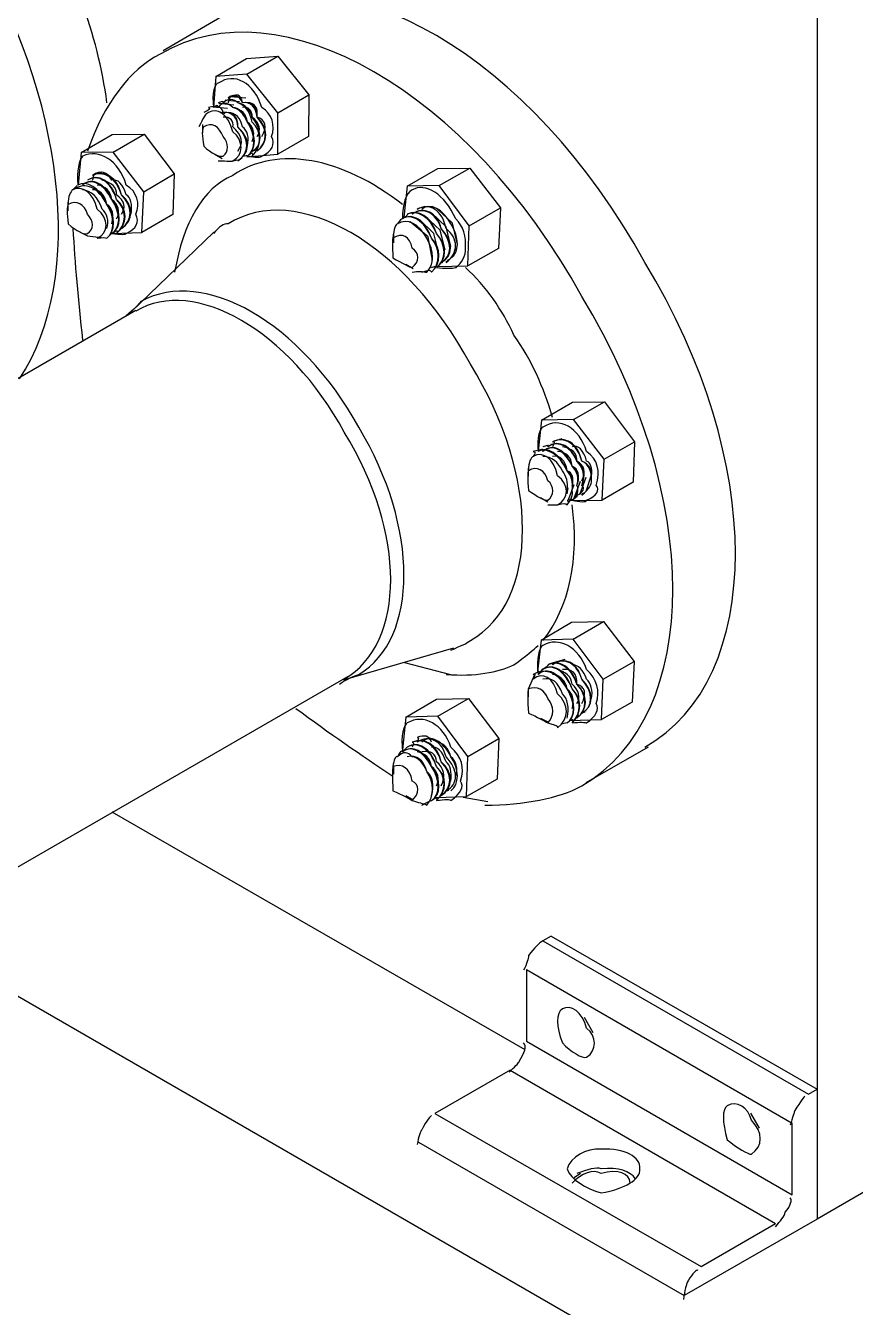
# Model space of a CAD drawing. Header units: inches. Extents: x 0.3 to 33.8, y 15.5 to 37.1.
# Drawn here: x 22.104 to 22.988, y 24.774 to 26.14 of the extents above; entities that cross this region are included whole.
import ezdxf

# ---------------------------------------------------------------- set-up
doc = ezdxf.new("R2010")
doc.units = ezdxf.units.IN
doc.header["$MEASUREMENT"] = 0

# ---------------------------------------------------------------- blocks, each defined once
blk = doc.blocks.new('60298_1')
at = {"transparency": 33554687}
for points in [[(22.9471, 28.6803), (22.9471, 24.8681)], [(22.25, 26.1137), (22.3166, 26.1524)], [(22.3062, 26.0858), (22.3388, 26.1049)], [(22.3388, 26.1049), (22.3723, 26.1075)], [(22.3393, 26.0884), (22.3723, 26.1075)], [(22.3723, 26.1075), (22.4054, 26.0662)], [(22.3062, 26.0858), (22.3037, 26.0533)], [(22.3393, 26.0884), (22.3062, 26.0858)], [(22.3723, 26.0471), (22.3393, 26.0884)], [(22.3383, 26.0626), (22.3223, 26.0641)], [(22.3223, 26.0641), (22.3223, 26.0641)], [(22.3269, 26.0667), (22.3269, 26.0667)], [(22.3723, 26.0471), (22.4054, 26.0662)], [(22.4054, 26.0662), (22.4049, 26.0218)], [(22.3186, 26.0517), (22.3031, 26.0533)], [(22.3031, 26.0533), (22.3031, 26.0533)], [(22.3254, 26.0554), (22.3093, 26.0569)], [(22.3093, 26.0569), (22.3093, 26.0569)], [(22.3315, 26.059), (22.3161, 26.0605)], [(22.3161, 26.0605), (22.3161, 26.0605)], [(22.3223, 26.0497), (22.3223, 26.0497)], [(22.329, 26.0533), (22.329, 26.0533)], [(22.3352, 26.0569), (22.3352, 26.0569)], [(22.3419, 26.0605), (22.3419, 26.0605)], [(22.3161, 26.0461), (22.3099, 26.0481)], [(22.3723, 26.0032), (22.3723, 26.0471)], [(22.1627, 26.0048), (22.1957, 26.0239)], [(22.1957, 26.0239), (22.2298, 26.0244)], [(22.1968, 26.0053), (22.2298, 26.0244)], [(22.2298, 26.0244), (22.2618, 25.982)], [(22.2923, 26.0259), (22.2923, 26.0347)], [(22.3538, 26.0099), (22.3538, 26.0099)], [(22.4049, 26.0218), (22.3723, 26.0032)], [(22.1627, 26.0048), (22.1596, 25.9702)], [(22.1968, 26.0053), (22.1627, 26.0048)], [(22.2293, 25.9629), (22.1968, 26.0053)], [(22.3052, 26.0032), (22.313, 25.9986)], [(22.3341, 25.9991), (22.3341, 25.9991)], [(22.3377, 26.0011), (22.3377, 26.0011)], [(22.3393, 26.0001), (22.3723, 26.0032)], [(22.3408, 26.0027), (22.3408, 26.0027)], [(22.347, 26.0063), (22.347, 26.0063)], [(22.1777, 25.981), (22.1777, 25.981)], [(22.1787, 25.9815), (22.1787, 25.9815)], [(22.1844, 25.9846), (22.1844, 25.9846)], [(22.1844, 25.9846), (22.1844, 25.9846)], [(22.2293, 25.9629), (22.2618, 25.982)], [(22.2618, 25.982), (22.2603, 25.9387)], [(22.5102, 25.9691), (22.5428, 25.9877)], [(22.5428, 25.9877), (22.5768, 25.9882)], [(22.5443, 25.9696), (22.5768, 25.9882)], [(22.5768, 25.9882), (22.6094, 25.9459)], [(22.1586, 25.9696), (22.1539, 25.965)], [(22.1596, 25.9702), (22.1596, 25.9702)], [(22.1653, 25.9733), (22.1653, 25.9733)], [(22.1658, 25.9738), (22.1658, 25.9738)], [(22.1715, 25.9769), (22.1715, 25.9769)], [(22.1725, 25.9774), (22.1725, 25.9774)], [(22.5102, 25.9691), (22.5066, 25.9361)], [(22.5443, 25.9696), (22.5102, 25.9691)], [(22.5763, 25.9268), (22.5443, 25.9696)], [(22.2272, 25.9196), (22.2293, 25.9629)], [(22.1487, 25.9428), (22.1487, 25.9516)], [(22.519, 25.9433), (22.519, 25.9433)], [(22.5376, 25.9474), (22.5252, 25.9464)], [(22.5257, 25.9469), (22.5257, 25.9469)], [(22.5288, 25.9485), (22.5288, 25.9485)], [(22.5515, 25.9257), (22.536, 25.9407)], [(22.5582, 25.9294), (22.5422, 25.9449)], [(22.5763, 25.9268), (22.6094, 25.9459)], [(22.6094, 25.9459), (22.6073, 25.9025)], [(22.2102, 25.9273), (22.2102, 25.9273)], [(22.2603, 25.9387), (22.2272, 25.9196)], [(22.5061, 25.9356), (22.5061, 25.9356)], [(22.5128, 25.9397), (22.5128, 25.9397)], [(22.5324, 25.9149), (22.5133, 25.9309)], [(22.5386, 25.9185), (22.5231, 25.9335)], [(22.5453, 25.9221), (22.5293, 25.9371)], [(22.5634, 25.9082), (22.5582, 25.9294)], [(22.5748, 25.8839), (22.5763, 25.9268)], [(22.1617, 25.9201), (22.1694, 25.9159)], [(22.1694, 25.9159), (22.1839, 25.9144)], [(22.1906, 25.9159), (22.1906, 25.9159)], [(22.1952, 25.9185), (22.2272, 25.9196)], [(22.1973, 25.9196), (22.1973, 25.9196)], [(22.2035, 25.9232), (22.2035, 25.9232)], [(22.2159, 25.8349), (22.3042, 25.9201)], [(22.4958, 25.9087), (22.4958, 25.9175)], [(22.5371, 25.8901), (22.5324, 25.9149)], [(22.5438, 25.8973), (22.5386, 25.9185)], [(22.5505, 25.901), (22.5453, 25.9221)], [(22.5567, 25.9046), (22.5515, 25.9257)], [(22.6073, 25.9025), (22.5748, 25.8839)], [(22.5087, 25.886), (22.5164, 25.8813)], [(22.5438, 25.8855), (22.5438, 25.8855)], [(22.5505, 25.8891), (22.5505, 25.8891)], [(22.5567, 25.8927), (22.5567, 25.8927)], [(22.5376, 25.8813), (22.5376, 25.8813)], [(22.5402, 25.8834), (22.5402, 25.8834)], [(22.5407, 25.8834), (22.5748, 25.8839)], [(21.2259, 25.2622), (22.221, 25.8369)], [(22.1673, 25.8059), (22.1673, 25.8059)], [(22.6533, 25.7197), (22.6863, 25.7388)], [(22.6863, 25.7388), (22.7204, 25.7393)], [(22.6874, 25.7202), (22.7204, 25.7393)], [(22.7204, 25.7393), (22.7524, 25.6965)], [(22.6533, 25.7197), (22.6497, 25.6867)], [(22.6874, 25.7202), (22.6533, 25.7197)], [(22.7199, 25.6779), (22.6874, 25.7202)], [(22.6631, 25.6944), (22.6631, 25.6944)], [(22.675, 25.6996), (22.6682, 25.6975)], [(22.6693, 25.698), (22.6693, 25.698)], [(22.6724, 25.6996), (22.6724, 25.6996)], [(22.7199, 25.6779), (22.7524, 25.6965)], [(22.7524, 25.6965), (22.7509, 25.6536)], [(22.6502, 25.6867), (22.6502, 25.6867)], [(22.6564, 25.6908), (22.6564, 25.6908)], [(22.6393, 25.6598), (22.6393, 25.6686)], [(22.7178, 25.6345), (22.7199, 25.6779)], [(22.6879, 25.6366), (22.6946, 25.6546)], [(22.6941, 25.6402), (22.7008, 25.6588)], [(22.7008, 25.6438), (22.707, 25.6624)], [(22.7509, 25.6536), (22.7178, 25.6345)], [(22.6806, 25.6412), (22.6817, 25.6474)], [(22.6812, 25.6329), (22.6879, 25.651)], [(22.6941, 25.6402), (22.6941, 25.6402)], [(22.7008, 25.6438), (22.7008, 25.6438)], [(22.6522, 25.6371), (22.66, 25.6324)], [(22.6812, 25.6329), (22.6812, 25.6329)], [(22.6832, 25.6345), (22.6832, 25.6345)], [(22.6837, 25.634), (22.7178, 25.6345)], [(22.6879, 25.6366), (22.6879, 25.6366)], [(22.6528, 25.4853), (22.6853, 25.5044)], [(22.6853, 25.5044), (22.7194, 25.5049)], [(22.6868, 25.4863), (22.7194, 25.5049)], [(22.7194, 25.5049), (22.7519, 25.4625)], [(22.4421, 25.4429), (22.5598, 25.477)], [(22.6528, 25.4853), (22.6491, 25.4517)], [(22.6868, 25.4863), (22.6528, 25.4853)], [(22.7189, 25.4434), (22.6868, 25.4863)], [(22.6781, 25.4646), (22.6657, 25.461)], [(22.6693, 25.4636), (22.6693, 25.4636)], [(22.6729, 25.4651), (22.6729, 25.4651)], [(22.7189, 25.4434), (22.7519, 25.4625)], [(22.7519, 25.4625), (22.7498, 25.4192)], [(22.5071, 25.4615), (22.5562, 25.4486)], [(22.6502, 25.4522), (22.6502, 25.4522)], [(22.6564, 25.4558), (22.6564, 25.4558)], [(22.6631, 25.4594), (22.6631, 25.4594)], [(20.9331, 24.5728), (22.4467, 25.4465)], [(22.6455, 25.4476), (22.6393, 25.4336)], [(22.7173, 25.4006), (22.7189, 25.4434)], [(22.5087, 25.4031), (22.5412, 25.4222)], [(22.5412, 25.4222), (22.5753, 25.4228)], [(22.5428, 25.4042), (22.5753, 25.4228)], [(22.5753, 25.4228), (22.6078, 25.3804)], [(22.6393, 25.4248), (22.6393, 25.4336)], [(22.6966, 25.4078), (22.6997, 25.4088)], [(22.7008, 25.4093), (22.7008, 25.4093)], [(22.7498, 25.4192), (22.7173, 25.4006)], [(22.5087, 25.4031), (22.5051, 25.3685)], [(22.5428, 25.4042), (22.5087, 25.4031)], [(22.5748, 25.3613), (22.5428, 25.4042)], [(22.6522, 25.4021), (22.66, 25.398)], [(22.6739, 25.3959), (22.6806, 25.3975)], [(22.6812, 25.398), (22.6812, 25.398)], [(22.6832, 25.3995), (22.7173, 25.4006)], [(22.6837, 25.4), (22.6868, 25.4011)], [(22.6879, 25.4016), (22.6879, 25.4016)], [(22.6905, 25.4037), (22.6935, 25.4052)], [(22.6941, 25.4057), (22.6941, 25.4057)], [(22.5257, 25.3804), (22.5257, 25.3804)], [(22.5304, 25.383), (22.5304, 25.383)], [(22.5748, 25.3613), (22.6078, 25.3804)], [(22.6078, 25.3804), (22.6058, 25.337)], [(22.5061, 25.3691), (22.5061, 25.3691)], [(22.5128, 25.3732), (22.5128, 25.3732)], [(22.519, 25.3768), (22.519, 25.3768)], [(22.7008, 25.3334), (22.7674, 25.3716)], [(22.5732, 25.3185), (22.5748, 25.3613)], [(22.4958, 25.3422), (22.4958, 25.351)], [(22.5567, 25.3262), (22.5567, 25.3262)], [(22.6058, 25.337), (22.5732, 25.3185)], [(22.5087, 25.3195), (22.5164, 25.3148)], [(22.5376, 25.3148), (22.5376, 25.3148)], [(22.5407, 25.3174), (22.5732, 25.3185)], [(22.5438, 25.319), (22.5438, 25.319)], [(22.5505, 25.3226), (22.5505, 25.3226)], [(22.5696, 25.3179), (22.5959, 25.3133)], [(22.6357, 25.0484), (22.1957, 25.3019)], [(21.9752, 25.1749), (24.1958, 23.8926)], [(22.6636, 25.1697), (22.6548, 25.1646)], [(22.6548, 25.1646), (22.9378, 25.0014)], [(22.6636, 25.1697), (22.9471, 25.0065)], [(22.6373, 25.1341), (22.9203, 24.9704)], [(22.6373, 25.1341), (22.6373, 25.0577)], [(22.6987, 25.0835), (22.708, 25.067)], [(22.6373, 25.0577), (22.9203, 24.894)], [(22.6197, 25.0267), (22.5397, 24.9807)], [(22.6197, 25.0267), (22.9027, 24.8635)], [(22.9471, 25.0065), (22.9471, 24.8681), (22.8051, 24.7866)], [(22.9378, 25.0014), (22.9471, 25.0065)], [(22.5397, 24.9807), (22.8232, 24.8175), (22.9027, 24.8635)], [(22.8758, 24.9812), (22.8851, 24.9652)], [(22.9203, 24.894), (22.9203, 24.9704)], [(22.5221, 24.9503), (22.8051, 24.7866)], [(23.071, 24.9399), (22.9471, 24.8681)], [(22.6946, 24.9167), (22.6879, 24.912)]]:
    blk.add_lwpolyline(points, dxfattribs=at)
for points, knots in [([(22.1901, 26.0579), (22.1807, 26.131), (22.1522, 26.2044), (22.1126, 26.2697), (21.9882, 26.4885), (21.7865, 26.6049), (21.6582, 26.533)], [0, 0, 0, 0, 1, 1, 1, 2, 2, 2, 2]), ([(22.0971, 25.7636), (22.1681, 25.8721), (22.1457, 26.062), (22.0455, 26.2335), (21.9217, 26.4501), (21.7199, 26.5665), (21.591, 26.4917), (21.5595, 26.4739), (21.5327, 26.4385), (21.5136, 26.3884)], [0, 0, 0, 0, 1, 1, 1, 2, 2, 2, 3, 3, 3, 3]), ([(22.7633, 25.3711), (22.892, 25.4439), (22.892, 25.6768), (22.7633, 25.8875), (22.6431, 26.1079), (22.4414, 26.2243), (22.314, 26.1509)], [0, 0, 0, 0, 1, 1, 1, 2, 2, 2, 2]), ([(22.5928, 25.3092), (22.6355, 25.3096), (22.6711, 25.3164), (22.6961, 25.3298), (22.8254, 25.4055), (22.8254, 25.6384), (22.6961, 25.8514), (22.5766, 26.0694), (22.3748, 26.1859), (22.2469, 26.1096), (22.2143, 26.0932), (22.1874, 26.0576), (22.1694, 26.0063)], [0, 0, 0, 0, 1, 1, 1, 2, 2, 2, 3, 3, 3, 4, 4, 4, 4]), ([(22.3656, 26.0218), (22.3697, 26.0339), (22.3662, 26.0457), (22.3553, 26.0528), (22.347, 26.079), (22.326, 26.0911), (22.3088, 26.0786), (22.3051, 26.079), (22.3017, 26.0678), (22.3037, 26.0528)], [0, 0, 0, 0, 1, 1, 1, 2, 2, 2, 3, 3, 3, 3]), ([(22.3346, 26.0579), (22.3335, 26.067), (22.3275, 26.0682), (22.3192, 26.0631), (22.3221, 26.0651), (22.3211, 26.0641), (22.3192, 26.0579)], [0, 0, 0, 0, 1, 1, 1, 2, 2, 2, 2]), ([(22.3346, 26.0579), (22.3316, 26.0659), (22.326, 26.0664), (22.3192, 26.0631), (22.3209, 26.0635), (22.32, 26.0628), (22.3192, 26.0579)], [0, 0, 0, 0, 1, 1, 1, 2, 2, 2, 2]), ([(22.3088, 25.996), (22.3188, 25.9958), (22.3241, 25.9953), (22.3243, 25.996), (22.3361, 26.0022), (22.3361, 26.0174), (22.3243, 26.027), (22.3199, 26.0455), (22.3068, 26.0531), (22.2985, 26.0476), (22.2948, 26.0462), (22.2926, 26.0413), (22.2882, 26.0321)], [0, 0, 0, 0, 1, 1, 1, 2, 2, 2, 3, 3, 3, 4, 4, 4, 4]), ([(22.314, 26.0476), (22.3123, 26.0547), (22.3067, 26.0553), (22.2985, 26.0528), (22.3007, 26.0518), (22.2992, 26.0502), (22.2933, 26.0476)], [0, 0, 0, 0, 1, 1, 1, 2, 2, 2, 2]), ([(22.3243, 26.0528), (22.3187, 26.0584), (22.3131, 26.059), (22.3088, 26.0528), (22.308, 26.0561), (22.3072, 26.0554), (22.3037, 26.0528)], [0, 0, 0, 0, 1, 1, 1, 2, 2, 2, 2]), ([(22.3295, 26.0579), (22.3252, 26.0621), (22.3196, 26.0627), (22.314, 26.0579), (22.3145, 26.0598), (22.3136, 26.0591), (22.3088, 26.0579)], [0, 0, 0, 0, 1, 1, 1, 2, 2, 2, 2]), ([(22.3346, 26.0011), (22.3383, 26.0015), (22.3393, 26.0019), (22.3398, 26.0011), (22.3489, 26.0074), (22.3489, 26.0236), (22.3398, 26.0373), (22.3361, 26.0457), (22.3305, 26.0517), (22.3243, 26.0528)], [0, 0, 0, 0, 1, 1, 1, 2, 2, 2, 3, 3, 3, 3]), ([(22.3398, 26.0011), (22.3497, 26.0079), (22.3497, 26.024), (22.3398, 26.0373), (22.3369, 26.0462), (22.3313, 26.0521), (22.3243, 26.0528)], [0, 0, 0, 0, 1, 1, 1, 2, 2, 2, 2]), ([(22.345, 26.0166), (22.3483, 26.0247), (22.3463, 26.0325), (22.3398, 26.0373), (22.3387, 26.0457), (22.334, 26.0507), (22.3243, 26.0528)], [0, 0, 0, 0, 1, 1, 1, 2, 2, 2, 2]), ([(22.3398, 26.0011), (22.3447, 26.0052), (22.3458, 26.0056), (22.345, 26.0011), (22.3553, 26.0111), (22.3553, 26.0273), (22.345, 26.0373), (22.3425, 26.0494), (22.3369, 26.0554), (22.3295, 26.0579)], [0, 0, 0, 0, 1, 1, 1, 2, 2, 2, 3, 3, 3, 3]), ([(22.345, 26.0063), (22.3561, 26.0116), (22.3561, 26.0277), (22.345, 26.0425), (22.3434, 26.0499), (22.3377, 26.0558), (22.3295, 26.0579)], [0, 0, 0, 0, 1, 1, 1, 2, 2, 2, 2]), ([(22.3501, 26.0063), (22.3626, 26.0153), (22.3626, 26.0315), (22.3501, 26.0425), (22.3498, 26.0536), (22.3442, 26.0596), (22.3346, 26.0579)], [0, 0, 0, 0, 1, 1, 1, 2, 2, 2, 2]), ([(22.345, 26.0063), (22.3512, 26.0089), (22.3522, 26.0093), (22.3501, 26.0063), (22.3618, 26.0148), (22.3618, 26.031), (22.3501, 26.0425), (22.349, 26.0531), (22.3434, 26.0591), (22.3346, 26.0579)], [0, 0, 0, 0, 1, 1, 1, 2, 2, 2, 3, 3, 3, 3]), ([(22.3501, 26.0218), (22.3547, 26.0284), (22.3528, 26.0363), (22.345, 26.0425), (22.3452, 26.0494), (22.3404, 26.0544), (22.3346, 26.0528)], [0, 0, 0, 0, 1, 1, 1, 2, 2, 2, 2]), ([(22.3553, 26.0218), (22.3612, 26.0322), (22.3592, 26.04), (22.3501, 26.0425), (22.3516, 26.0532), (22.3469, 26.0582), (22.3398, 26.0579)], [0, 0, 0, 0, 1, 1, 1, 2, 2, 2, 2]), ([(22.3295, 25.996), (22.3433, 26.0041), (22.3433, 26.0203), (22.3295, 26.0321), (22.3305, 26.0425), (22.3249, 26.0484), (22.314, 26.0476)], [0, 0, 0, 0, 1, 1, 1, 2, 2, 2, 2]), ([(22.3243, 25.996), (22.3298, 25.9971), (22.332, 25.9976), (22.3295, 25.996), (22.3425, 26.0037), (22.3425, 26.0198), (22.3295, 26.0321), (22.3297, 26.042), (22.324, 26.0479), (22.314, 26.0476)], [0, 0, 0, 0, 1, 1, 1, 2, 2, 2, 3, 3, 3, 3]), ([(22.3295, 26.0063), (22.3361, 26.0141), (22.3343, 26.0236), (22.3243, 26.0321), (22.3259, 26.0383), (22.3211, 26.0433), (22.314, 26.0425)], [0, 0, 0, 0, 1, 1, 1, 2, 2, 2, 2]), ([(22.3398, 26.0115), (22.3419, 26.021), (22.3399, 26.0288), (22.3346, 26.0321), (22.3323, 26.042), (22.3275, 26.047), (22.3192, 26.0476)], [0, 0, 0, 0, 1, 1, 1, 2, 2, 2, 2]), ([(22.314, 26.0011), (22.3099, 25.9995), (22.3016, 26.0043), (22.2933, 26.0115), (22.2913, 26.0221), (22.2913, 26.0317), (22.2933, 26.0321), (22.3016, 26.0376), (22.3099, 26.0328), (22.314, 26.0218), (22.3201, 26.0151), (22.3201, 26.0055), (22.314, 26.0011)], [0, 0, 0, 0, 1, 1, 1, 2, 2, 2, 3, 3, 3, 4, 4, 4, 4]), ([(22.3398, 26.0011), (22.3479, 25.9994), (22.3547, 25.9993), (22.3553, 26.0011), (22.3662, 26.0059), (22.3697, 26.0136), (22.3656, 26.0218)], [0, 0, 0, 0, 1, 1, 1, 2, 2, 2, 2]), ([(22.221, 25.9392), (22.2259, 25.9504), (22.2224, 25.9629), (22.2107, 25.9702), (22.2028, 25.9968), (22.1818, 26.009), (22.1642, 26.0011), (22.1607, 25.9968), (22.1574, 25.9851), (22.1591, 25.9702)], [0, 0, 0, 0, 1, 1, 1, 2, 2, 2, 3, 3, 3, 3]), ([(22.5051, 25.9495), (22.44, 25.9997), (22.3725, 26.0128), (22.3243, 25.9805), (22.2924, 25.9666), (22.2713, 25.9304), (22.2623, 25.8772)], [0, 0, 0, 0, 1, 1, 1, 2, 2, 2, 2]), ([(22.1952, 25.9753), (22.1905, 25.9846), (22.1838, 25.9864), (22.1746, 25.9805), (22.1774, 25.9826), (22.176, 25.981), (22.1746, 25.9753)], [0, 0, 0, 0, 1, 1, 1, 2, 2, 2, 2]), ([(22.2055, 25.9237), (22.2189, 25.9323), (22.2189, 25.9485), (22.2055, 25.9598), (22.2016, 25.9784), (22.1876, 25.9865), (22.1746, 25.9805)], [0, 0, 0, 0, 1, 1, 1, 2, 2, 2, 2]), ([(22.2055, 25.9237), (22.2075, 25.9259), (22.2085, 25.9263), (22.2055, 25.9237), (22.2181, 25.9319), (22.2181, 25.948), (22.2055, 25.9598), (22.2008, 25.978), (22.1868, 25.9861), (22.1746, 25.9805)], [0, 0, 0, 0, 1, 1, 1, 2, 2, 2, 3, 3, 3, 3]), ([(22.1797, 25.9134), (22.1861, 25.9142), (22.1883, 25.9147), (22.1901, 25.9134), (22.1988, 25.9207), (22.1988, 25.9369), (22.1901, 25.9495), (22.1815, 25.9668), (22.1675, 25.9749), (22.1539, 25.965)], [0, 0, 0, 0, 1, 1, 1, 2, 2, 2, 3, 3, 3, 3]), ([(22.1901, 25.9134), (22.1996, 25.9212), (22.1996, 25.9374), (22.1901, 25.9495), (22.1823, 25.9673), (22.1683, 25.9754), (22.1591, 25.9702)], [0, 0, 0, 0, 1, 1, 1, 2, 2, 2, 2]), ([(22.1952, 25.9185), (22.206, 25.9249), (22.206, 25.9411), (22.1952, 25.9547), (22.1887, 25.971), (22.1747, 25.9791), (22.1642, 25.9702)], [0, 0, 0, 0, 1, 1, 1, 2, 2, 2, 2]), ([(22.1901, 25.9134), (22.1946, 25.9185), (22.1956, 25.9189), (22.1952, 25.9185), (22.2052, 25.9244), (22.2052, 25.9406), (22.1952, 25.9547), (22.1879, 25.9705), (22.1739, 25.9786), (22.1642, 25.9702)], [0, 0, 0, 0, 1, 1, 1, 2, 2, 2, 3, 3, 3, 3]), ([(22.2004, 25.9185), (22.2125, 25.9286), (22.2125, 25.9448), (22.2004, 25.9547), (22.1952, 25.9747), (22.1812, 25.9828), (22.1694, 25.9753)], [0, 0, 0, 0, 1, 1, 1, 2, 2, 2, 2]), ([(22.1952, 25.9185), (22.201, 25.9222), (22.2021, 25.9226), (22.2004, 25.9185), (22.2116, 25.9281), (22.2116, 25.9443), (22.2004, 25.9547), (22.1944, 25.9743), (22.1804, 25.9823), (22.1694, 25.9753)], [0, 0, 0, 0, 1, 1, 1, 2, 2, 2, 3, 3, 3, 3]), ([(22.2004, 25.934), (22.2046, 25.9418), (22.2026, 25.9496), (22.1952, 25.9547), (22.1944, 25.9638), (22.1886, 25.9694), (22.1797, 25.9702)], [0, 0, 0, 0, 1, 1, 1, 2, 2, 2, 2]), ([(22.2055, 25.9392), (22.211, 25.9455), (22.2091, 25.9533), (22.2004, 25.9598), (22.2009, 25.9675), (22.1951, 25.9731), (22.1849, 25.9753)], [0, 0, 0, 0, 1, 1, 1, 2, 2, 2, 2]), ([(22.2159, 25.9392), (22.2175, 25.9492), (22.2155, 25.957), (22.2107, 25.9598), (22.2073, 25.9713), (22.2015, 25.9769), (22.1952, 25.9753)], [0, 0, 0, 0, 1, 1, 1, 2, 2, 2, 2]), ([(22.5722, 25.903), (22.5733, 25.9144), (22.5698, 25.927), (22.5619, 25.934), (22.5502, 25.9609), (22.5292, 25.973), (22.5154, 25.965), (22.5084, 25.961), (22.505, 25.9501), (22.5051, 25.934)], [0, 0, 0, 0, 1, 1, 1, 2, 2, 2, 3, 3, 3, 3]), ([(22.1797, 25.9134), (22.1924, 25.9193), (22.1924, 25.9345), (22.1797, 25.9443), (22.1762, 25.9625), (22.1631, 25.9701), (22.1539, 25.965), (22.1511, 25.9632), (22.1489, 25.9584), (22.1487, 25.9495)], [0, 0, 0, 0, 1, 1, 1, 2, 2, 2, 3, 3, 3, 3]), ([(22.1901, 25.9237), (22.1924, 25.9312), (22.1906, 25.9407), (22.1849, 25.9443), (22.1807, 25.9579), (22.1733, 25.9641), (22.1642, 25.965)], [0, 0, 0, 0, 1, 1, 1, 2, 2, 2, 2]), ([(22.1952, 25.9288), (22.1982, 25.9381), (22.1962, 25.9459), (22.1901, 25.9495), (22.188, 25.9601), (22.1822, 25.9657), (22.1746, 25.965)], [0, 0, 0, 0, 1, 1, 1, 2, 2, 2, 2]), ([(22.1694, 25.9185), (22.1662, 25.9166), (22.1579, 25.9214), (22.1487, 25.9288), (22.1476, 25.9391), (22.1476, 25.9487), (22.1487, 25.9495), (22.1579, 25.9547), (22.1662, 25.9499), (22.1694, 25.9392), (22.1764, 25.9321), (22.1764, 25.9225), (22.1694, 25.9185)], [0, 0, 0, 0, 1, 1, 1, 2, 2, 2, 3, 3, 3, 4, 4, 4, 4]), ([(22.5567, 25.4744), (22.5672, 25.479), (22.5739, 25.4818), (22.5774, 25.4847), (22.6515, 25.5266), (22.6515, 25.6604), (22.5774, 25.7791), (22.5086, 25.9078), (22.3928, 25.9747), (22.3192, 25.9288), (22.3152, 25.9299), (22.3094, 25.9255), (22.3037, 25.9185)], [0, 0, 0, 0, 1, 1, 1, 2, 2, 2, 3, 3, 3, 4, 4, 4, 4]), ([(22.5412, 25.9185), (22.5348, 25.9362), (22.5208, 25.9443), (22.5102, 25.9392), (22.5112, 25.9387), (22.5104, 25.938), (22.5051, 25.934)], [0, 0, 0, 0, 1, 1, 1, 2, 2, 2, 2]), ([(22.5464, 25.9237), (22.5413, 25.9399), (22.5273, 25.948), (22.5154, 25.9392), (22.5177, 25.9424), (22.5168, 25.9418), (22.5154, 25.9392)], [0, 0, 0, 0, 1, 1, 1, 2, 2, 2, 2]), ([(22.5515, 25.9237), (22.5477, 25.9436), (22.5337, 25.9517), (22.5206, 25.9443), (22.5241, 25.9462), (22.5232, 25.9455), (22.5206, 25.9443)], [0, 0, 0, 0, 1, 1, 1, 2, 2, 2, 2]), ([(22.1952, 25.9185), (22.2044, 25.9173), (22.2108, 25.9173), (22.2107, 25.9185), (22.2216, 25.9236), (22.2251, 25.9306), (22.221, 25.9392)], [0, 0, 0, 0, 1, 1, 1, 2, 2, 2, 2]), ([(22.5154, 25.8772), (22.522, 25.8785), (22.5273, 25.878), (22.5309, 25.8772), (22.5393, 25.8849), (22.5393, 25.9001), (22.5309, 25.9134), (22.5231, 25.9282), (22.51, 25.9358), (22.4999, 25.9288), (22.498, 25.9288), (22.4958, 25.924), (22.4947, 25.9134)], [0, 0, 0, 0, 1, 1, 1, 2, 2, 2, 3, 3, 3, 4, 4, 4, 4]), ([(22.536, 25.9134), (22.5284, 25.9325), (22.5144, 25.9405), (22.5051, 25.934), (22.5039, 25.9345), (22.5024, 25.9328), (22.4999, 25.9288)], [0, 0, 0, 0, 1, 1, 1, 2, 2, 2, 2]), ([(22.5154, 25.8824), (22.5131, 25.8822), (22.5048, 25.887), (22.4947, 25.8927), (22.4945, 25.9048), (22.4945, 25.9144), (22.4947, 25.9134), (22.5048, 25.9203), (22.5131, 25.9155), (22.5154, 25.903), (22.5233, 25.8977), (22.5233, 25.8881), (22.5154, 25.8824)], [0, 0, 0, 0, 1, 1, 1, 2, 2, 2, 3, 3, 3, 4, 4, 4, 4]), ([(22.5257, 25.8772), (22.533, 25.8798), (22.5352, 25.8803), (22.536, 25.8772), (22.5457, 25.8864), (22.5457, 25.9025), (22.536, 25.9134)], [0, 0, 0, 0, 1, 1, 1, 2, 2, 2, 2]), ([(22.536, 25.8824), (22.5415, 25.8841), (22.5425, 25.8845), (22.5412, 25.8824), (22.5521, 25.8901), (22.5521, 25.9062), (22.5412, 25.9185)], [0, 0, 0, 0, 1, 1, 1, 2, 2, 2, 2]), ([(22.5464, 25.8875), (22.5479, 25.8879), (22.549, 25.8882), (22.5464, 25.8875), (22.5585, 25.8938), (22.5585, 25.91), (22.5464, 25.9237)], [0, 0, 0, 0, 1, 1, 1, 2, 2, 2, 2]), ([(22.5515, 25.8875), (22.5544, 25.8916), (22.5554, 25.892), (22.5515, 25.8875), (22.565, 25.8975), (22.565, 25.9137), (22.5515, 25.9237)], [0, 0, 0, 0, 1, 1, 1, 2, 2, 2, 2]), ([(22.5412, 25.8824), (22.5506, 25.8813), (22.5578, 25.8811), (22.5619, 25.8824), (22.569, 25.8876), (22.5725, 25.8946), (22.5722, 25.903)], [0, 0, 0, 0, 1, 1, 1, 2, 2, 2, 2]), ([(22.6651, 25.7223), (22.6554, 25.7555), (22.6423, 25.7839), (22.6238, 25.8101), (22.6115, 25.8372), (22.5942, 25.8619), (22.5722, 25.8824)], [0, 0, 0, 0, 1, 1, 1, 2, 2, 2, 2]), ([(22.4379, 25.4383), (22.4463, 25.4442), (22.4532, 25.447), (22.4586, 25.4486), (22.5227, 25.4871), (22.5227, 25.6053), (22.4586, 25.712), (22.3965, 25.8239), (22.2942, 25.8829), (22.2262, 25.8462), (22.2247, 25.8428), (22.2188, 25.8382), (22.2107, 25.8307)], [0, 0, 0, 0, 1, 1, 1, 2, 2, 2, 3, 3, 3, 4, 4, 4, 4]), ([(22.4431, 25.4434), (22.509, 25.4829), (22.509, 25.5994), (22.4431, 25.7068), (22.3845, 25.8149), (22.2837, 25.8731), (22.221, 25.8359)], [0, 0, 0, 0, 1, 1, 1, 2, 2, 2, 2]), ([(22.7116, 25.65), (22.7165, 25.6653), (22.713, 25.6778), (22.7013, 25.6861), (22.6934, 25.7117), (22.6724, 25.7239), (22.6548, 25.712), (22.6516, 25.7119), (22.6482, 25.7009), (22.6497, 25.6861)], [0, 0, 0, 0, 1, 1, 1, 2, 2, 2, 3, 3, 3, 3]), ([(22.6961, 25.65), (22.7001, 25.661), (22.6977, 25.6689), (22.691, 25.6758), (22.685, 25.691), (22.6709, 25.6991), (22.66, 25.6913), (22.6614, 25.6936), (22.6605, 25.6929), (22.6548, 25.6913)], [0, 0, 0, 0, 1, 1, 1, 2, 2, 2, 3, 3, 3, 3]), ([(22.6961, 25.65), (22.7009, 25.6615), (22.6986, 25.6693), (22.691, 25.6758), (22.6858, 25.6915), (22.6718, 25.6996), (22.66, 25.6913)], [0, 0, 0, 0, 1, 1, 1, 2, 2, 2, 2]), ([(22.7065, 25.6551), (22.7073, 25.6652), (22.705, 25.673), (22.6961, 25.6758), (22.6922, 25.6952), (22.6782, 25.7033), (22.6651, 25.6965)], [0, 0, 0, 0, 1, 1, 1, 2, 2, 2, 2]), ([(22.7065, 25.6551), (22.7065, 25.6647), (22.7042, 25.6726), (22.6961, 25.6758), (22.6914, 25.6947), (22.6774, 25.7028), (22.6651, 25.6965), (22.6678, 25.6973), (22.6669, 25.6966), (22.6651, 25.6913)], [0, 0, 0, 0, 1, 1, 1, 2, 2, 2, 3, 3, 3, 3]), ([(22.66, 25.6293), (22.6657, 25.6296), (22.671, 25.6291), (22.6703, 25.6293), (22.683, 25.636), (22.683, 25.6512), (22.6703, 25.6603), (22.6668, 25.6793), (22.6537, 25.6869), (22.6445, 25.681), (22.6417, 25.68), (22.6395, 25.6751), (22.6393, 25.6655)], [0, 0, 0, 0, 1, 1, 1, 2, 2, 2, 3, 3, 3, 4, 4, 4, 4]), ([(22.6858, 25.6448), (22.6872, 25.6536), (22.6849, 25.6614), (22.6806, 25.6655), (22.6721, 25.6836), (22.6581, 25.6917), (22.6445, 25.6861), (22.6476, 25.6856), (22.6461, 25.684), (22.6445, 25.681)], [0, 0, 0, 0, 1, 1, 1, 2, 2, 2, 3, 3, 3, 3]), ([(22.691, 25.65), (22.6936, 25.6573), (22.6913, 25.6651), (22.6858, 25.6706), (22.6785, 25.6873), (22.6645, 25.6954), (22.6548, 25.6861), (22.6549, 25.6898), (22.6541, 25.6892), (22.6497, 25.6861)], [0, 0, 0, 0, 1, 1, 1, 2, 2, 2, 3, 3, 3, 3]), ([(22.6858, 25.6448), (22.688, 25.654), (22.6857, 25.6619), (22.6806, 25.6655), (22.6729, 25.684), (22.6589, 25.6921), (22.6497, 25.6861)], [0, 0, 0, 0, 1, 1, 1, 2, 2, 2, 2]), ([(22.691, 25.65), (22.6944, 25.6578), (22.6921, 25.6656), (22.6858, 25.6706), (22.6793, 25.6878), (22.6653, 25.6958), (22.6548, 25.6861)], [0, 0, 0, 0, 1, 1, 1, 2, 2, 2, 2]), ([(22.6806, 25.6448), (22.6817, 25.6534), (22.6797, 25.66), (22.6755, 25.6655), (22.6713, 25.6746), (22.6639, 25.6809), (22.6548, 25.681)], [0, 0, 0, 0, 1, 1, 1, 2, 2, 2, 2]), ([(22.6858, 25.65), (22.6881, 25.6571), (22.6862, 25.6637), (22.6806, 25.6655), (22.6786, 25.6769), (22.6728, 25.6825), (22.6651, 25.681)], [0, 0, 0, 0, 1, 1, 1, 2, 2, 2, 2]), ([(22.691, 25.65), (22.6946, 25.6608), (22.6926, 25.6674), (22.6858, 25.6706), (22.685, 25.6806), (22.6792, 25.6862), (22.6703, 25.6861)], [0, 0, 0, 0, 1, 1, 1, 2, 2, 2, 2]), ([(22.6961, 25.6551), (22.701, 25.6645), (22.6991, 25.6711), (22.691, 25.6758), (22.6914, 25.6843), (22.6857, 25.6899), (22.6755, 25.6913)], [0, 0, 0, 0, 1, 1, 1, 2, 2, 2, 2]), ([(22.7065, 25.6603), (22.7075, 25.6682), (22.7055, 25.6748), (22.7013, 25.6758), (22.6979, 25.688), (22.6921, 25.6936), (22.6858, 25.6913)], [0, 0, 0, 0, 1, 1, 1, 2, 2, 2, 2]), ([(22.66, 25.6345), (22.6568, 25.6333), (22.6485, 25.6381), (22.6393, 25.6448), (22.6382, 25.6559), (22.6382, 25.6655), (22.6393, 25.6655), (22.6485, 25.6714), (22.6568, 25.6666), (22.66, 25.6551), (22.667, 25.6489), (22.667, 25.6393), (22.66, 25.6345)], [0, 0, 0, 0, 1, 1, 1, 2, 2, 2, 3, 3, 3, 4, 4, 4, 4]), ([(22.6961, 25.6397), (22.6981, 25.6427), (22.6991, 25.6431), (22.6961, 25.6397), (22.7042, 25.646), (22.7065, 25.6512), (22.7065, 25.6551)], [0, 0, 0, 0, 1, 1, 1, 2, 2, 2, 2]), ([(22.6703, 25.6293), (22.6767, 25.6309), (22.6789, 25.6314), (22.6806, 25.6293), (22.6849, 25.6349), (22.6872, 25.64), (22.6858, 25.6448)], [0, 0, 0, 0, 1, 1, 1, 2, 2, 2, 2]), ([(22.6806, 25.6345), (22.6852, 25.6353), (22.6862, 25.6357), (22.6858, 25.6345), (22.6913, 25.6386), (22.6936, 25.6437), (22.691, 25.65)], [0, 0, 0, 0, 1, 1, 1, 2, 2, 2, 2]), ([(22.6858, 25.6345), (22.6916, 25.639), (22.6927, 25.6394), (22.691, 25.6397), (22.6977, 25.6423), (22.7001, 25.6475), (22.6961, 25.65)], [0, 0, 0, 0, 1, 1, 1, 2, 2, 2, 2]), ([(22.6858, 25.6345), (22.6938, 25.6322), (22.701, 25.6319), (22.7013, 25.6345), (22.7122, 25.6384), (22.7157, 25.6455), (22.7116, 25.65)], [0, 0, 0, 0, 1, 1, 1, 2, 2, 2, 2]), ([(22.5515, 25.4486), (22.5827, 25.4463), (22.6066, 25.4508), (22.6238, 25.4589), (22.6362, 25.468), (22.6448, 25.475), (22.6497, 25.4796)], [0, 0, 0, 0, 1, 1, 1, 2, 2, 2, 2]), ([(22.7116, 25.4176), (22.7158, 25.431), (22.7123, 25.4436), (22.7013, 25.4538), (22.6928, 25.4775), (22.6717, 25.4896), (22.6548, 25.4796), (22.6508, 25.4775), (22.6474, 25.4663), (22.6497, 25.4486)], [0, 0, 0, 0, 1, 1, 1, 2, 2, 2, 3, 3, 3, 3]), ([(22.6961, 25.4073), (22.7095, 25.4144), (22.7095, 25.4306), (22.6961, 25.4434), (22.6922, 25.4605), (22.6782, 25.4686), (22.6651, 25.4589)], [0, 0, 0, 0, 1, 1, 1, 2, 2, 2, 2]), ([(22.6961, 25.4073), (22.7087, 25.414), (22.7087, 25.4301), (22.6961, 25.4434), (22.6914, 25.4601), (22.6774, 25.4682), (22.6651, 25.4589), (22.6678, 25.4626), (22.6669, 25.4619), (22.6651, 25.4589)], [0, 0, 0, 0, 1, 1, 1, 2, 2, 2, 3, 3, 3, 3]), ([(22.6806, 25.3969), (22.6894, 25.4028), (22.6894, 25.419), (22.6806, 25.4331), (22.6721, 25.4489), (22.6581, 25.457), (22.6445, 25.4486), (22.6476, 25.451), (22.6461, 25.4493), (22.6445, 25.4434)], [0, 0, 0, 0, 1, 1, 1, 2, 2, 2, 3, 3, 3, 3]), ([(22.6858, 25.3969), (22.6958, 25.4065), (22.6958, 25.4227), (22.6858, 25.4331), (22.6785, 25.4526), (22.6645, 25.4607), (22.6548, 25.4538), (22.6549, 25.4552), (22.6541, 25.4545), (22.6497, 25.4486)], [0, 0, 0, 0, 1, 1, 1, 2, 2, 2, 3, 3, 3, 3]), ([(22.6806, 25.3969), (22.6902, 25.4033), (22.6902, 25.4195), (22.6806, 25.4331), (22.6729, 25.4494), (22.6589, 25.4575), (22.6497, 25.4486)], [0, 0, 0, 0, 1, 1, 1, 2, 2, 2, 2]), ([(22.691, 25.4021), (22.7022, 25.4103), (22.7022, 25.4264), (22.691, 25.4383), (22.685, 25.4564), (22.6709, 25.4645), (22.66, 25.4589), (22.6614, 25.4589), (22.6605, 25.4582), (22.6548, 25.4538)], [0, 0, 0, 0, 1, 1, 1, 2, 2, 2, 3, 3, 3, 3]), ([(22.6858, 25.3969), (22.6966, 25.407), (22.6966, 25.4232), (22.6858, 25.4331), (22.6793, 25.4531), (22.6653, 25.4612), (22.6548, 25.4538)], [0, 0, 0, 0, 1, 1, 1, 2, 2, 2, 2]), ([(22.691, 25.4021), (22.703, 25.4107), (22.703, 25.4269), (22.691, 25.4383), (22.6858, 25.4568), (22.6718, 25.4649), (22.66, 25.4589)], [0, 0, 0, 0, 1, 1, 1, 2, 2, 2, 2]), ([(22.6858, 25.4124), (22.6888, 25.4202), (22.6868, 25.428), (22.6806, 25.4331), (22.6786, 25.4422), (22.6728, 25.4478), (22.6651, 25.4486)], [0, 0, 0, 0, 1, 1, 1, 2, 2, 2, 2]), ([(22.691, 25.4176), (22.6952, 25.4239), (22.6932, 25.4317), (22.6858, 25.4383), (22.685, 25.4459), (22.6792, 25.4515), (22.6703, 25.4538)], [0, 0, 0, 0, 1, 1, 1, 2, 2, 2, 2]), ([(22.6961, 25.4176), (22.7016, 25.4276), (22.6997, 25.4354), (22.691, 25.4383), (22.6914, 25.4497), (22.6857, 25.4553), (22.6755, 25.4538)], [0, 0, 0, 0, 1, 1, 1, 2, 2, 2, 2]), ([(22.7065, 25.4228), (22.7081, 25.4313), (22.7061, 25.4391), (22.7013, 25.4434), (22.6979, 25.4534), (22.6921, 25.459), (22.6858, 25.4589)], [0, 0, 0, 0, 1, 1, 1, 2, 2, 2, 2]), ([(22.66, 25.3969), (22.6657, 25.395), (22.671, 25.3945), (22.6703, 25.3918), (22.683, 25.4014), (22.683, 25.4166), (22.6703, 25.4279), (22.6668, 25.4447), (22.6537, 25.4522), (22.6445, 25.4434)], [0, 0, 0, 0, 1, 1, 1, 2, 2, 2, 3, 3, 3, 3]), ([(22.6806, 25.4021), (22.683, 25.4133), (22.6812, 25.4228), (22.6755, 25.4279), (22.6713, 25.44), (22.6639, 25.4463), (22.6548, 25.4434)], [0, 0, 0, 0, 1, 1, 1, 2, 2, 2, 2]), ([(22.66, 25.3969), (22.6568, 25.3987), (22.6485, 25.4035), (22.6393, 25.4073), (22.6382, 25.4213), (22.6382, 25.4309), (22.6393, 25.4331), (22.6485, 25.4368), (22.6568, 25.432), (22.66, 25.4228), (22.667, 25.4142), (22.667, 25.4046), (22.66, 25.3969)], [0, 0, 0, 0, 1, 1, 1, 2, 2, 2, 3, 3, 3, 4, 4, 4, 4]), ([(22.6858, 25.3969), (22.6936, 25.3979), (22.7005, 25.3978), (22.7013, 25.3969), (22.7115, 25.4042), (22.715, 25.4112), (22.7116, 25.4176)], [0, 0, 0, 0, 1, 1, 1, 2, 2, 2, 2]), ([(22.567, 25.335), (22.5717, 25.3489), (22.5682, 25.3614), (22.5567, 25.3711), (22.5486, 25.3953), (22.5276, 25.4075), (22.5102, 25.3969), (22.5065, 25.3953), (22.5031, 25.3836), (22.5051, 25.366)], [0, 0, 0, 0, 1, 1, 1, 2, 2, 2, 3, 3, 3, 3]), ([(22.536, 25.3763), (22.5333, 25.3837), (22.5285, 25.3842), (22.5206, 25.3815), (22.5232, 25.3812), (22.5219, 25.3797), (22.5206, 25.3763)], [0, 0, 0, 0, 1, 1, 1, 2, 2, 2, 2]), ([(22.5515, 25.3246), (22.5544, 25.3251), (22.5554, 25.3255), (22.5515, 25.3246), (22.565, 25.331), (22.565, 25.3472), (22.5515, 25.3608), (22.5477, 25.3771), (22.5337, 25.3852), (22.5206, 25.3763), (22.5241, 25.3797), (22.5232, 25.379), (22.5206, 25.3763)], [0, 0, 0, 0, 1, 1, 1, 2, 2, 2, 3, 3, 3, 4, 4, 4, 4]), ([(22.5567, 25.3246), (22.5658, 25.3315), (22.5658, 25.3477), (22.5567, 25.3608), (22.5485, 25.3776), (22.5345, 25.3857), (22.5257, 25.3763)], [0, 0, 0, 0, 1, 1, 1, 2, 2, 2, 2]), ([(22.5257, 25.3092), (22.533, 25.3133), (22.5352, 25.3138), (22.536, 25.3143), (22.5457, 25.3199), (22.5457, 25.336), (22.536, 25.3505), (22.5284, 25.366), (22.5144, 25.3741), (22.5051, 25.366), (22.5039, 25.368), (22.5024, 25.3664), (22.4999, 25.3608)], [0, 0, 0, 0, 1, 1, 1, 2, 2, 2, 3, 3, 3, 4, 4, 4, 4]), ([(22.536, 25.3143), (22.5415, 25.3177), (22.5425, 25.318), (22.5412, 25.3143), (22.5521, 25.3236), (22.5521, 25.3398), (22.5412, 25.3505), (22.5348, 25.3697), (22.5208, 25.3778), (22.5102, 25.3711), (22.5112, 25.3722), (22.5104, 25.3716), (22.5051, 25.366)], [0, 0, 0, 0, 1, 1, 1, 2, 2, 2, 3, 3, 3, 4, 4, 4, 4]), ([(22.536, 25.3143), (22.5465, 25.3203), (22.5465, 25.3365), (22.536, 25.3505), (22.5292, 25.3664), (22.5152, 25.3745), (22.5051, 25.366)], [0, 0, 0, 0, 1, 1, 1, 2, 2, 2, 2]), ([(22.5412, 25.3143), (22.5529, 25.324), (22.5529, 25.3402), (22.5412, 25.3505), (22.5356, 25.3702), (22.5216, 25.3782), (22.5102, 25.3711)], [0, 0, 0, 0, 1, 1, 1, 2, 2, 2, 2]), ([(22.5464, 25.3195), (22.5594, 25.3278), (22.5594, 25.3439), (22.5464, 25.3556), (22.5421, 25.3739), (22.5281, 25.382), (22.5154, 25.3763)], [0, 0, 0, 0, 1, 1, 1, 2, 2, 2, 2]), ([(22.5464, 25.3195), (22.5479, 25.3214), (22.549, 25.3218), (22.5464, 25.3195), (22.5585, 25.3273), (22.5585, 25.3435), (22.5464, 25.3556), (22.5413, 25.3734), (22.5273, 25.3815), (22.5154, 25.3763), (22.5177, 25.376), (22.5168, 25.3753), (22.5154, 25.3711)], [0, 0, 0, 0, 1, 1, 1, 2, 2, 2, 3, 3, 3, 4, 4, 4, 4]), ([(22.5464, 25.3298), (22.5515, 25.3409), (22.5495, 25.3487), (22.5412, 25.3556), (22.5413, 25.363), (22.5355, 25.3686), (22.5257, 25.366)], [0, 0, 0, 0, 1, 1, 1, 2, 2, 2, 2]), ([(22.5567, 25.335), (22.5579, 25.3446), (22.556, 25.3525), (22.5515, 25.3556), (22.5478, 25.3667), (22.542, 25.3723), (22.536, 25.3711)], [0, 0, 0, 0, 1, 1, 1, 2, 2, 2, 2]), ([(22.5619, 25.3401), (22.5644, 25.3483), (22.5624, 25.3562), (22.5567, 25.3608), (22.5542, 25.3704), (22.5484, 25.376), (22.5412, 25.3763)], [0, 0, 0, 0, 1, 1, 1, 2, 2, 2, 2]), ([(22.5154, 25.3608), (22.511, 25.3663), (22.5058, 25.3669), (22.4999, 25.3608), (22.498, 25.3624), (22.4958, 25.3575), (22.4947, 25.3505)], [0, 0, 0, 0, 1, 1, 1, 2, 2, 2, 2]), ([(22.536, 25.3195), (22.5393, 25.3303), (22.5375, 25.3398), (22.5309, 25.3453), (22.5276, 25.357), (22.5202, 25.3633), (22.5102, 25.3608)], [0, 0, 0, 0, 1, 1, 1, 2, 2, 2, 2]), ([(22.5154, 25.3143), (22.522, 25.312), (22.5273, 25.3115), (22.5309, 25.3092), (22.5393, 25.3184), (22.5393, 25.3336), (22.5309, 25.3453), (22.5273, 25.3544), (22.522, 25.36), (22.5154, 25.3608)], [0, 0, 0, 0, 1, 1, 1, 2, 2, 2, 3, 3, 3, 3]), ([(22.5412, 25.3298), (22.5451, 25.3372), (22.5431, 25.345), (22.536, 25.3505), (22.5349, 25.3593), (22.5291, 25.3649), (22.5206, 25.366)], [0, 0, 0, 0, 1, 1, 1, 2, 2, 2, 2]), ([(22.5154, 25.3143), (22.5131, 25.3157), (22.5048, 25.3205), (22.4947, 25.3246), (22.4945, 25.3383), (22.4945, 25.3479), (22.4947, 25.3505), (22.5048, 25.3538), (22.5131, 25.349), (22.5154, 25.335), (22.5233, 25.3313), (22.5233, 25.3216), (22.5154, 25.3143)], [0, 0, 0, 0, 1, 1, 1, 2, 2, 2, 3, 3, 3, 4, 4, 4, 4]), ([(22.5412, 25.3143), (22.5502, 25.3158), (22.5566, 25.3158), (22.5567, 25.3143), (22.5674, 25.3221), (22.5708, 25.3291), (22.567, 25.335)], [0, 0, 0, 0, 1, 1, 1, 2, 2, 2, 2]), ([(22.6548, 25.1646), (22.6504, 25.1623), (22.6459, 25.1576), (22.6393, 25.1491), (22.6393, 25.1461), (22.6374, 25.1398), (22.6342, 25.1336)], [0, 0, 0, 0, 1, 1, 1, 2, 2, 2, 2]), ([(22.7013, 25.0406), (22.6968, 25.0391), (22.6842, 25.0463), (22.6755, 25.0561), (22.6687, 25.0733), (22.6687, 25.0878), (22.6755, 25.0923), (22.6842, 25.0968), (22.6968, 25.0895), (22.7013, 25.0716), (22.7124, 25.0626), (22.7124, 25.048), (22.7013, 25.0406)], [0, 0, 0, 0, 1, 1, 1, 2, 2, 2, 3, 3, 3, 4, 4, 4, 4]), ([(22.6187, 25.0251), (22.6244, 25.0298), (22.6289, 25.0345), (22.629, 25.0355), (22.6356, 25.046), (22.6374, 25.0523), (22.6342, 25.0561)], [0, 0, 0, 0, 1, 1, 1, 2, 2, 2, 2]), ([(22.9337, 24.9993), (22.9336, 24.9988), (22.9291, 24.994), (22.9233, 24.9838), (22.9225, 24.9825), (22.9206, 24.9763), (22.9182, 24.9683)], [0, 0, 0, 0, 1, 1, 1, 2, 2, 2, 2]), ([(22.8769, 24.9373), (22.8738, 24.9369), (22.8612, 24.9441), (22.8511, 24.9528), (22.8457, 24.9711), (22.8457, 24.9856), (22.8511, 24.989), (22.8612, 24.9946), (22.8738, 24.9873), (22.8769, 24.9735), (22.8894, 24.9604), (22.8894, 24.9458), (22.8769, 24.9373)], [0, 0, 0, 0, 1, 1, 1, 2, 2, 2, 3, 3, 3, 4, 4, 4, 4]), ([(22.536, 24.9787), (22.5354, 24.9784), (22.5309, 24.9736), (22.5257, 24.9632), (22.5242, 24.9621), (22.5224, 24.9558), (22.5206, 24.9477)], [0, 0, 0, 0, 1, 1, 1, 2, 2, 2, 2]), ([(22.6806, 24.9218), (22.6839, 24.9343), (22.7008, 24.944), (22.7168, 24.9425), (22.7422, 24.944), (22.759, 24.9343), (22.7581, 24.9218), (22.759, 24.9103), (22.7422, 24.9006), (22.7168, 24.896), (22.7008, 24.9006), (22.6839, 24.9103), (22.6806, 24.9218)], [0, 0, 0, 0, 1, 1, 1, 2, 2, 2, 3, 3, 3, 4, 4, 4, 4]), ([(22.7478, 24.9064), (22.7471, 24.9173), (22.7349, 24.9217), (22.7168, 24.9167), (22.7081, 24.9217), (22.6959, 24.9173), (22.6858, 24.9064)], [0, 0, 0, 0, 1, 1, 1, 2, 2, 2, 2]), ([(22.7529, 24.9115), (22.7481, 24.9191), (22.7353, 24.9235), (22.7168, 24.9218), (22.7115, 24.9235), (22.702, 24.9213), (22.691, 24.9167)], [0, 0, 0, 0, 1, 1, 1, 2, 2, 2, 2]), ([(22.9027, 24.8599), (22.9076, 24.8663), (22.9121, 24.871), (22.913, 24.8754), (22.9188, 24.8825), (22.9206, 24.8888), (22.9182, 24.8909)], [0, 0, 0, 0, 1, 1, 1, 2, 2, 2, 2]), ([(22.8201, 24.8134), (22.8186, 24.8148), (22.8141, 24.8101), (22.8097, 24.8031), (22.8074, 24.7986), (22.8056, 24.7923), (22.8046, 24.7824)], [0, 0, 0, 0, 1, 1, 1, 2, 2, 2, 2])]:
    blk.add_open_spline(points, degree=3, knots=knots, dxfattribs=at)
for points in [[(22.5412, 25.9185), (22.5356, 25.9366), (22.5216, 25.9447), (22.5102, 25.9392)], [(22.5464, 25.9237), (22.5421, 25.9404), (22.5281, 25.9484), (22.5154, 25.9392)], [(22.5567, 25.9288), (22.5485, 25.9441), (22.5345, 25.9522), (22.5257, 25.9443)], [(22.536, 25.9134), (22.5292, 25.9329), (22.5152, 25.941), (22.5051, 25.934)], [(22.5567, 25.8927), (22.5658, 25.898), (22.5658, 25.9141), (22.5567, 25.9288)], [(22.1539, 25.9237), (22.1559, 25.8873), (22.1595, 25.8476), (22.1642, 25.8049)], [(22.536, 25.8772), (22.5465, 25.8868), (22.5465, 25.903), (22.536, 25.9134)], [(22.5412, 25.8824), (22.5529, 25.8905), (22.5529, 25.9067), (22.5412, 25.9185)], [(22.5464, 25.8875), (22.5594, 25.8942), (22.5594, 25.9104), (22.5464, 25.9237)], [(22.6548, 25.4847), (22.6826, 25.5204), (22.6939, 25.5723), (22.6858, 25.6293)], [(22.3915, 25.4124), (22.4266, 25.3865), (22.4613, 25.3625), (22.4947, 25.3401)]]:
    blk.add_open_spline(points, degree=3, dxfattribs=at)

msp = doc.modelspace()

# ---------------------------------------------------------------- block references
msp.add_blockref('60298_1', (0, 0))

doc.saveas('drawing.dxf')
